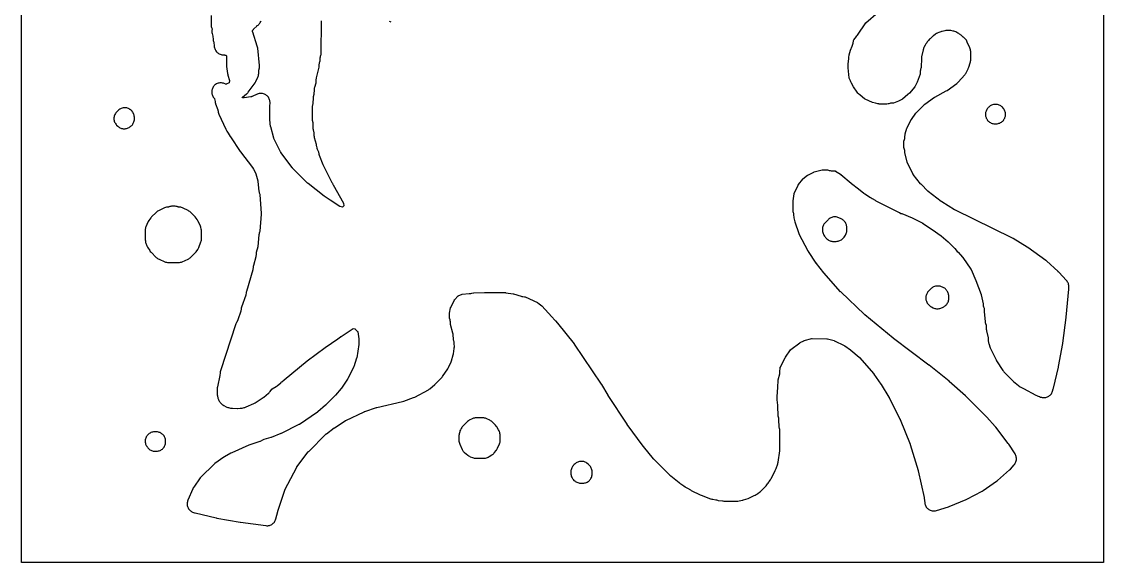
# Model space of a CAD drawing. Header units: millimetres. Extents: x 0 to 300, y 0 to 300.
# Drawn here: x 0 to 300, y 0 to 150 of the extents above; entities that cross this region are included whole.
import ezdxf

# ---------------------------------------------------------------- set-up
doc = ezdxf.new("R2010")
doc.units = ezdxf.units.MM
doc.layers.add('CUT', color=7, linetype='CONTINUOUS')

msp = doc.modelspace()

# ---------------------------------------------------------------- linework, layer by layer
at = {"layer": 'CUT'}
for points in [[(0.0029, 0.0029), (0, 0.0614), (0, 299.9386), (0.0029, 299.9971), (0.0614, 300), (299.8976, 300), (299.9561, 299.9971), (299.9589, 299.9386), (299.9589, 0.0614), (299.9561, 0.0029), (299.8976, 0), (0.0614, 0)], [(25.6009, 122.8404), (25.6401, 122.5973), (25.703, 122.3592), (25.789, 122.1285), (25.8973, 121.9073), (26.0268, 121.6979), (26.1763, 121.5023), (26.3443, 121.3223), (26.6719, 121.0043), (26.6749, 121.0016), (26.6807, 120.996), (26.8606, 120.8373), (27.0549, 120.6965), (27.2618, 120.5751), (27.4794, 120.474), (27.7057, 120.3943), (27.9386, 120.3366), (28.1759, 120.3015), (28.4155, 120.2893), (28.4489, 120.2892), (28.6741, 120.2987), (28.8976, 120.3285), (29.1174, 120.3783), (29.3319, 120.4477), (29.5393, 120.5361), (29.8028, 120.6628), (30.0085, 120.7738), (30.2029, 120.9036), (30.3844, 121.051), (30.5513, 121.2146), (30.7022, 121.3932), (30.8358, 121.5851), (30.9509, 121.7886), (31.0544, 121.9935), (31.1576, 122.2265), (31.2365, 122.4688), (31.2903, 122.7179), (31.3185, 122.9711), (31.3208, 123.226), (31.2971, 123.4797), (31.2477, 123.7297), (31.2455, 123.7385), (31.2388, 123.7725), (31.1688, 124.0566), (31.1027, 124.2796), (31.0161, 124.4955), (31.0034, 124.5202), (30.9996, 124.5295), (30.9647, 124.5955), (30.9098, 124.7024), (30.9009, 124.7165), (30.8877, 124.7414), (30.7987, 124.8767), (30.7848, 124.8985), (30.7783, 124.9078), (30.756, 124.9417), (30.6909, 125.031), (30.6208, 125.1169), (30.5414, 125.2172), (30.527, 125.2317), (30.517, 125.244), (30.4427, 125.317), (30.3467, 125.4139), (30.3307, 125.4269), (30.3208, 125.4366), (30.2446, 125.4965), (30.1315, 125.5879), (30.0445, 125.6506), (29.8318, 125.7881), (29.6063, 125.9034), (29.3702, 125.9952), (29.1261, 126.0627), (28.8764, 126.1051), (28.6237, 126.1221), (28.3706, 126.1134), (28.1196, 126.0792), (27.8734, 126.0197), (27.6345, 125.9356), (27.4053, 125.8278), (27.1882, 125.6973), (26.9854, 125.5455), (26.799, 125.374), (26.3018, 124.8677), (26.1382, 124.6837), (25.9934, 124.4845), (25.8689, 124.2721), (25.766, 124.0484), (25.6855, 123.8157), (25.6283, 123.5762), (25.595, 123.3322), (25.5858, 123.0862)], [(271.4728, 121.9812), (271.684, 122.1101), (271.8814, 122.2592), (272.0631, 122.4271), (272.2274, 122.6122), (272.3725, 122.8125), (272.4971, 123.0263), (272.6, 123.2513), (272.6423, 123.3574), (272.6443, 123.3623), (272.7206, 123.5833), (272.776, 123.8106), (272.8099, 124.042), (272.822, 124.2755), (272.8122, 124.5092), (272.7807, 124.7409), (272.7276, 124.9686), (272.6535, 125.1904), (272.559, 125.4044), (272.4749, 125.5728), (272.3394, 125.8108), (272.1787, 126.0325), (271.9948, 126.2353), (271.9889, 126.241), (271.8988, 126.33), (271.717, 126.4928), (271.5202, 126.6371), (271.3103, 126.7616), (271.0893, 126.865), (270.8592, 126.9463), (270.6223, 127.0048), (270.3808, 127.0399), (270.137, 127.0513), (269.9446, 127.051), (269.6962, 127.0381), (269.4503, 127.0006), (269.2094, 126.9389), (268.9758, 126.8535), (268.7518, 126.7453), (268.5397, 126.6155), (268.3415, 126.4651), (268.1593, 126.2959), (268.055, 126.1889), (267.8859, 125.9966), (267.7374, 125.788), (267.6109, 125.5653), (267.5367, 125.4175), (267.5366, 125.4172), (267.5361, 125.4161), (267.4407, 125.2015), (267.3659, 124.9789), (267.3124, 124.7503), (267.2805, 124.5177), (267.2706, 124.2831), (267.2827, 124.0486), (267.3168, 123.8163), (267.3725, 123.5882), (267.4494, 123.3663), (267.4971, 123.247), (267.6008, 123.0211), (267.7264, 122.8066), (267.8727, 122.6056), (268.0382, 122.4201), (268.2213, 122.252), (268.4203, 122.103), (268.633, 121.9744), (268.8574, 121.8676), (269.0914, 121.7835), (269.3325, 121.7232), (269.5785, 121.6871), (269.8268, 121.6756), (269.8276, 121.6756), (269.8278, 121.6756), (270.2862, 121.6771), (270.5333, 121.6902), (270.7779, 121.7276), (271.0175, 121.7891), (271.2499, 121.8739)], [(34.4649, 88.55), (34.737, 87.8451), (34.8315, 87.6307), (34.9456, 87.4262), (35.5186, 86.5039), (35.6862, 86.2661), (35.8804, 86.0494), (37.3365, 84.603), (37.5074, 84.4482), (37.6918, 84.3099), (37.8881, 84.1891), (38.0947, 84.0869), (39.6699, 83.3965), (39.9125, 83.3048), (40.1632, 83.2388), (40.4194, 83.1991), (40.6784, 83.1862), (43.5227, 83.1917), (43.784, 83.2059), (44.0425, 83.2474), (44.2951, 83.3156), (44.5393, 83.4099), (46.144, 84.1283), (46.3418, 84.2276), (46.53, 84.3439), (46.7072, 84.4765), (46.872, 84.6242), (48.1135, 85.8404), (48.2538, 85.9896), (48.3814, 86.1497), (48.8352, 86.7698), (48.9631, 86.9626), (49.0725, 87.1663), (49.1627, 87.3793), (49.7306, 88.915), (49.7985, 89.1274), (49.8473, 89.345), (49.8764, 89.5661), (49.8858, 89.7889), (49.8802, 91.8233), (49.862, 92.1176), (49.8093, 92.4078), (49.6726, 92.9693), (49.5899, 93.2409), (49.4769, 93.5014), (48.8574, 94.7332), (48.7576, 94.9128), (48.6433, 95.0837), (48.1024, 95.8248), (47.9683, 95.9929), (47.8202, 96.1488), (46.7863, 97.1479), (46.5981, 97.3123), (46.3945, 97.4572), (46.1774, 97.581), (44.7996, 98.2778), (44.5768, 98.3771), (44.3454, 98.4543), (44.1076, 98.5085), (43.8656, 98.5393), (43.4141, 98.5745), (43.3972, 98.5762), (43.3611, 98.5823), (43.2551, 98.621), (43.2549, 98.6206), (43.116, 98.6739), (42.8673, 98.7408), (42.6131, 98.7818), (42.3561, 98.7964), (41.817, 98.7993), (41.5735, 98.7887), (41.3322, 98.7545), (41.0955, 98.6969), (40.8654, 98.6166), (40.8039, 98.5917), (40.7845, 98.5845), (40.7416, 98.5724), (40.6976, 98.5651), (40.6769, 98.5634), (40.4004, 98.5487), (40.1407, 98.5212), (39.8852, 98.4668), (39.6368, 98.386), (39.3982, 98.2797), (37.9131, 97.5229), (37.692, 97.3957), (37.4851, 97.2466), (37.2944, 97.0772), (36.0485, 95.8508), (35.9082, 95.7009), (35.7807, 95.5399), (35.2756, 94.8458), (35.1185, 94.601), (34.9908, 94.3396), (34.4781, 93.1139), (34.3932, 92.8783), (34.3322, 92.6354), (34.2959, 92.3877), (34.2845, 92.1375), (34.2971, 89.4386), (34.3085, 89.2117), (34.3405, 88.9867), (34.3927, 88.7655)], [(222.5931, 90.5226), (222.7835, 90.2691), (222.927, 90.095), (223.0856, 89.9346), (223.2581, 89.7891), (223.5608, 89.5561), (223.7548, 89.421), (223.9606, 89.3048), (224.1765, 89.2086), (224.4005, 89.1332), (224.6307, 89.0792), (224.8649, 89.0473), (225.1011, 89.0376), (225.1014, 89.0376), (225.8909, 89.0426), (226.1447, 89.0571), (226.3956, 89.0973), (226.6411, 89.1628), (226.8788, 89.2529), (227.106, 89.3666), (227.3206, 89.5028), (227.5202, 89.66), (227.7166, 89.8317), (227.9083, 90.0183), (228.0791, 90.2242), (228.3033, 90.5264), (228.4482, 90.7447), (228.5695, 90.977), (228.6658, 91.2208), (228.7361, 91.4732), (228.7795, 91.7317), (228.7957, 91.9933), (228.804, 92.8889), (228.7948, 93.1272), (228.7629, 93.3636), (228.7087, 93.5959), (228.6326, 93.8219), (228.5352, 94.0397), (228.4176, 94.2472), (228.2807, 94.4425), (228.1259, 94.6239), (227.9544, 94.7898), (227.768, 94.9385), (227.5885, 95.0681), (227.4098, 95.1859), (227.2217, 95.288), (226.5761, 95.6032), (226.3457, 95.7018), (226.1065, 95.7768), (225.8611, 95.8274), (225.6118, 95.8533), (225.3612, 95.854), (225.1118, 95.8297), (224.8661, 95.7805), (224.6265, 95.7069), (224.3955, 95.6098), (224.1754, 95.49), (224.105, 95.4469), (223.9313, 95.3306), (223.768, 95.2001), (223.6161, 95.0564), (222.7898, 94.2064), (222.7847, 94.2012), (222.6224, 94.017), (222.479, 93.8177), (222.3558, 93.6053), (222.254, 93.3819), (222.1746, 93.1496), (222.1184, 92.9106), (222.0859, 92.6672), (222.0775, 92.4218), (222.0836, 92.0052), (222.1009, 91.7461), (222.145, 91.4903), (222.2153, 91.2404), (222.3112, 90.9991), (222.3216, 90.9793), (222.3269, 90.9663), (222.4258, 90.7801), (222.4316, 90.7691), (222.4321, 90.7684), (222.4485, 90.7375)], [(252.2945, 70.8667), (252.7496, 70.6308), (252.9698, 70.5298), (253.1988, 70.4506), (253.4343, 70.394), (253.6743, 70.3604), (253.9163, 70.3503), (254.1582, 70.3636), (254.3977, 70.4002), (254.6325, 70.4599), (254.8605, 70.542), (255.4969, 70.8067), (255.7142, 70.9097), (255.9207, 71.0331), (256.1143, 71.1757), (256.2934, 71.3363), (256.3372, 71.3795), (256.5053, 71.563), (256.6543, 71.7622), (256.7828, 71.9753), (256.8895, 72.2001), (256.9733, 72.4344), (257.0334, 72.6759), (257.0692, 72.9222), (257.0804, 73.1707), (257.0772, 73.8096), (257.0656, 74.0375), (257.0333, 74.2634), (256.9806, 74.4854), (256.9078, 74.7017), (256.8156, 74.9104), (256.7056, 75.1315), (256.5915, 75.3362), (256.4587, 75.5294), (256.3084, 75.7093), (256.1419, 75.8743), (255.9607, 76.023), (255.7664, 76.154), (255.5606, 76.2663), (255.3245, 76.3812), (255.1159, 76.4711), (254.9001, 76.5418), (254.6787, 76.5926), (254.4536, 76.623), (254.2267, 76.6329), (253.8704, 76.6323), (253.8678, 76.6323), (253.62, 76.6196), (253.3747, 76.5823), (253.1343, 76.521), (252.9012, 76.436), (252.6776, 76.3285), (252.4658, 76.1992), (252.2678, 76.0496), (252.0857, 75.8812), (251.5231, 75.3065), (251.3629, 75.1262), (251.2208, 74.9313), (251.212, 74.9163), (251.1997, 74.8993), (251.0776, 74.6902), (250.9762, 74.4703), (250.8969, 74.2735), (250.8967, 74.2731), (250.8182, 74.0481), (250.7615, 73.8166), (250.7271, 73.5808), (250.7152, 73.3428), (250.7261, 73.1048), (250.7596, 72.8689), (250.8155, 72.6372), (250.8931, 72.4119), (250.9918, 72.195), (251.0121, 72.1556), (251.1391, 71.9366), (251.2876, 71.7315), (251.4561, 71.5425), (251.4568, 71.5418), (251.457, 71.5416), (251.4582, 71.5404), (251.6658, 71.3301), (251.8588, 71.1539), (252.0691, 70.9989)], [(122.6611, 30.6025), (122.8286, 30.4493), (122.8302, 30.448), (123.7007, 29.7218), (123.9187, 29.5592), (124.1531, 29.4213), (124.4011, 29.3096), (125.0534, 29.0575), (125.2738, 28.9839), (125.5001, 28.9311), (125.7303, 28.8995), (125.9625, 28.8895), (128.136, 28.8964), (128.3961, 28.9109), (128.6534, 28.9523), (128.9049, 29.0202), (129.1414, 29.0976), (129.4107, 29.2032), (129.666, 29.3393), (130.4159, 29.7965), (130.5995, 29.9199), (130.7715, 30.0591), (130.9305, 30.2129), (131.0753, 30.3802), (131.6549, 31.1131), (131.7847, 31.2932), (131.8981, 31.484), (131.994, 31.6841), (132.5037, 32.8804), (132.5906, 33.1166), (132.6533, 33.3604), (132.6911, 33.6092), (132.7037, 33.8606), (132.7035, 35.2079), (132.6894, 35.4727), (132.6474, 35.7346), (132.5778, 35.9905), (132.502, 36.2201), (132.3942, 36.4925), (132.2552, 36.7503), (131.7417, 37.5823), (131.5731, 37.8226), (131.3775, 38.0415), (130.4637, 38.9505), (130.2613, 39.1311), (130.0406, 39.2887), (129.8041, 39.4214), (129.0197, 39.8073), (128.8094, 39.899), (128.5916, 39.9711), (128.368, 40.0229), (128.1407, 40.0539), (127.9114, 40.064), (126.0237, 40.0604), (125.7921, 40.0492), (125.5625, 40.0166), (125.3369, 39.9629), (125.1172, 39.8885), (124.9055, 39.794), (124.1258, 39.402), (123.8925, 39.2685), (123.6748, 39.1107), (123.4754, 38.9305), (122.3533, 37.8012), (122.1816, 37.6096), (122.0305, 37.4014), (121.9016, 37.1788), (121.6712, 36.7289), (121.5544, 36.4641), (121.469, 36.1876), (121.3276, 35.6142), (121.326, 35.6075), (121.3233, 35.5928), (121.2863, 35.4101), (121.2796, 35.3536), (121.2711, 35.307), (121.2681, 35.2552), (121.262, 35.2032), (121.2579, 35.081), (121.2533, 35.002), (121.2566, 33.8732), (121.2709, 33.6131), (121.3122, 33.3559), (121.38, 33.1044), (121.384, 33.0939), (121.3901, 33.0717), (121.4834, 32.8311), (122.1488, 31.3465), (122.2509, 31.1438), (122.3711, 30.9512), (122.5082, 30.7702)], [(34.8377, 35.2283), (34.6908, 35.0187), (34.5662, 34.7952), (34.513, 34.6871), (34.4182, 34.4689), (34.3445, 34.2427), (34.2927, 34.0105), (34.2632, 33.7744), (34.2563, 33.5366), (34.272, 33.2993), (34.3102, 33.0645), (34.3706, 32.8343), (34.4525, 32.611), (34.5553, 32.3965), (34.6781, 32.1927), (34.6785, 32.192), (34.7208, 32.1289), (34.86, 31.9405), (35.0162, 31.7661), (35.1933, 31.586), (35.3795, 31.4149), (35.5821, 31.2635), (35.7989, 31.1333), (36.0277, 31.0257), (36.2662, 30.9417), (36.512, 30.8823), (36.7625, 30.8481), (37.0153, 30.8393), (37.4488, 30.8461), (37.6925, 30.8619), (37.9335, 30.9014), (38.1695, 30.9642), (38.3983, 31.0497), (38.6176, 31.1572), (38.8253, 31.2855), (39.0196, 31.4335), (39.1985, 31.5997), (39.3603, 31.7826), (39.5035, 31.9804), (39.6267, 32.1913), (39.7288, 32.4131), (39.8087, 32.6439), (39.8658, 32.8813), (39.8994, 33.1232), (39.9092, 33.3672), (39.9063, 33.7045), (39.8925, 33.9461), (39.8555, 34.1852), (39.7955, 34.4196), (39.7131, 34.6471), (39.6091, 34.8656), (39.4845, 35.0729), (39.3404, 35.2673), (39.1782, 35.4469), (38.9994, 35.6099), (38.8057, 35.7548), (38.5989, 35.8804), (38.3809, 35.9854), (38.1538, 36.0688), (37.9197, 36.1299), (37.6808, 36.168), (37.4393, 36.1829), (36.8426, 36.1908), (36.842, 36.1908), (36.5863, 36.181), (36.3329, 36.1452), (36.0845, 36.0837), (35.8437, 35.9971), (35.613, 35.8863), (35.3949, 35.7525), (35.1915, 35.5971), (35.0051, 35.4218)], [(152.7601, 23.2317), (152.8178, 23.1504), (152.9818, 22.9433), (153.1667, 22.7547), (153.3705, 22.5867), (153.5151, 22.4798), (153.734, 22.335), (153.9668, 22.214), (154.2111, 22.1181), (154.4641, 22.0484), (154.723, 22.0055), (154.9849, 21.99), (154.9856, 21.99), (155.6597, 21.9855), (155.9058, 21.996), (156.1497, 22.0307), (156.389, 22.0892), (156.6213, 22.171), (156.8445, 22.2752), (157.0564, 22.4009), (157.2548, 22.5469), (157.4379, 22.7116), (157.6039, 22.8936), (157.7512, 23.091), (157.8784, 23.302), (157.9842, 23.5244), (158.0675, 23.7562), (158.1277, 23.9951), (158.1641, 24.2387), (158.1763, 24.4848), (158.1764, 25.1539), (158.1634, 25.41), (158.1241, 25.6634), (158.0591, 25.9114), (157.9691, 26.1515), (157.8549, 26.3811), (157.7178, 26.5978), (157.6515, 26.6916), (157.4869, 26.9), (157.3011, 27.0897), (157.0963, 27.2587), (156.7197, 27.5371), (156.5199, 27.6705), (156.3082, 27.7841), (156.0865, 27.8768), (155.857, 27.9478), (155.6218, 27.9965), (155.3829, 28.0224), (155.1427, 28.0252), (154.9033, 28.0049), (154.6669, 27.9618), (154.4358, 27.8961), (154.2121, 27.8086), (153.9978, 27.7001), (153.7949, 27.5714), (153.4691, 27.3422), (153.2599, 27.1777), (153.0695, 26.9919), (152.8998, 26.787), (152.795, 26.6457), (152.7903, 26.6394), (152.6464, 26.4226), (152.5258, 26.192), (152.4297, 25.9502), (152.3594, 25.6997), (152.3155, 25.4432), (152.2984, 25.1836), (152.2923, 24.7288), (152.3022, 24.4702), (152.3388, 24.214), (152.4017, 23.963), (152.4141, 23.929), (152.4142, 23.9284), (152.417, 23.9211), (152.4902, 23.7199), (152.4977, 23.7044), (152.5051, 23.6846), (152.6208, 23.4515)]]:
    msp.add_lwpolyline(points, close=True, dxfattribs=at)
for points in [[(52.5365, 151.6545), (52.5489, 149.1053), (52.5615, 148.8659), (52.597, 148.6289), (52.6551, 148.3963), (52.6555, 148.395), (52.6555, 148.3949), (52.7875, 147.9568), (52.7923, 147.9393), (52.7999, 147.901), (52.7961, 147.8622), (52.7879, 147.8143), (52.7891, 147.8141), (52.7621, 147.634), (52.7489, 147.4096), (52.7558, 147.185), (52.7829, 146.9618), (52.83, 146.742), (53.0419, 145.9321), (53.0465, 145.9125), (53.0593, 145.8266), (53.0607, 145.8065), (53.0861, 145.2011), (53.1063, 144.9715), (53.1477, 144.7447), (53.2097, 144.5227), (53.2919, 144.3073), (53.3131, 144.2588), (53.3196, 144.2428), (53.3313, 144.2073), (53.3362, 144.1708), (53.3373, 144.1534), (53.3687, 143.4063), (53.3877, 143.186), (53.4261, 142.9682), (53.4836, 142.7547), (53.555, 142.5297), (53.6424, 142.2956), (53.7527, 142.0714), (53.8849, 141.8594), (54.0375, 141.6615), (54.2092, 141.48), (54.3981, 141.3164), (54.6024, 141.1726), (54.82, 141.0498), (55.0488, 140.9494), (55.2865, 140.8723), (55.5307, 140.8193), (55.7789, 140.791), (56.0288, 140.7876), (56.0655, 140.7889), (56.1748, 140.7824), (56.2828, 140.7653), (56.3888, 140.7379), (56.4916, 140.7004), (56.5903, 140.6532), (56.684, 140.5966), (56.7719, 140.5314), (56.8264, 140.482), (56.8404, 140.4666), (56.8429, 140.4057), (56.8423, 140.3341), (56.8419, 140.3284), (56.8203, 137.863), (56.8424, 137.509), (56.8424, 137.5089), (57.1009, 135.5807), (57.1384, 135.3697), (57.1939, 135.1627), (57.6677, 133.6564), (57.6731, 133.6377), (57.6813, 133.5985), (57.6777, 133.5586), (57.6745, 133.5394), (57.5876, 133.0842), (57.5834, 133.0648), (57.5718, 133.026), (57.5376, 133.0043), (57.5201, 132.9949), (56.7613, 132.6143), (56.7444, 132.6063), (56.7087, 132.5924), (56.6721, 132.6038), (56.6547, 132.6107), (56.1764, 132.8117), (56.1685, 132.8151), (55.9359, 132.8995), (55.6961, 132.9606), (55.4514, 132.9977), (55.2043, 133.0104), (54.9571, 132.9986), (54.7124, 132.9624), (54.4723, 132.9022), (54.2394, 132.8186), (54.016, 132.7124), (53.8041, 132.5846), (53.6059, 132.4364), (53.4233, 132.2694), (53.2581, 132.0852), (53.1119, 131.8855), (52.9862, 131.6724), (52.8821, 131.4479), (52.8008, 131.2142), (52.743, 130.9736), (52.7092, 130.7284), (52.6999, 130.4811), (52.715, 130.2342), (52.7545, 129.9899), (52.8179, 129.7507), (52.9047, 129.519), (53.014, 129.2969), (53.1446, 129.0868), (53.2954, 128.8906), (53.4649, 128.7103), (53.4872, 128.6888), (53.4994, 128.628), (53.6216, 127.8067), (53.6721, 127.5561), (53.748, 127.3119), (53.7765, 127.2344), (53.7956, 127.1735), (54.4075, 125.518), (54.4092, 125.5131), (54.4226, 125.4657), (54.4273, 125.4407), (54.4303, 125.418), (54.4581, 125.1558), (54.4587, 125.1501), (54.5031, 124.8768), (54.5774, 124.61), (54.6809, 124.3531), (56.6584, 120.1317), (56.7581, 119.9409), (56.8458, 119.7892), (56.9137, 119.6458), (57.0779, 119.3523), (57.2611, 119.0708), (57.7954, 118.1469), (57.8814, 118.0086), (60.56, 114.0028), (60.6689, 113.8523), (60.6772, 113.8418), (60.6779, 113.8408), (64.0154, 109.569), (64.0449, 109.5239), (64.0544, 109.5072), (64.2827, 109.0769), (64.909, 107.8403), (64.9167, 107.824), (64.9451, 107.7515), (64.9505, 107.7342), (65.5026, 105.7917), (65.5039, 105.7865), (65.5199, 105.7058), (65.5224, 105.6873), (65.811, 102.9835), (65.8459, 102.7562), (65.9016, 102.5331), (65.9775, 102.316), (66.0498, 102.1361), (66.0568, 102.1172), (66.0686, 102.0756), (66.0758, 102.0329), (66.0776, 102.0128), (66.3977, 96.7407), (66.3999, 96.665), (66.3972, 96.5894), (66.0858, 91.9115), (66.0841, 91.8931), (66.0776, 91.8538), (66.0672, 91.8153), (66.0611, 91.7978), (65.9696, 91.5566), (65.8991, 91.3416), (65.8483, 91.121), (65.8177, 90.8968), (65.5231, 87.6529), (65.5225, 87.6476), (65.5086, 87.5671), (65.5043, 87.5491), (65.0787, 85.9485), (65.0269, 85.7058), (64.9994, 85.4592), (64.962, 84.85), (64.9602, 84.8293), (64.9449, 84.7412), (64.9397, 84.7211), (64.2623, 82.3815), (64.2007, 82.1149), (64.1686, 81.8432), (64.1313, 81.2516), (64.1293, 81.2301), (64.113, 81.1387), (64.1074, 81.118), (62.321, 75.1725), (62.2627, 74.9377), (62.2274, 74.6984), (62.188, 74.2986), (62.185, 74.2761), (62.1638, 74.1806), (62.1569, 74.159), (60.9618, 70.7784), (60.8822, 70.5045), (60.8343, 70.2232), (60.7882, 69.8114), (60.7855, 69.7917), (60.7671, 69.7082), (60.7613, 69.6892), (59.9639, 67.3009), (59.9622, 67.2962), (59.9326, 67.2258), (59.925, 67.2102), (59.5807, 66.5499), (59.493, 66.3632), (59.4209, 66.1699), (55.1521, 53.092), (55.095, 52.8884), (55.0554, 52.6806), (55.0334, 52.4702), (54.9997, 51.9235), (54.9993, 51.9183), (54.9881, 51.8393), (54.9845, 51.8216), (54.2698, 48.7269), (54.2215, 48.4443), (54.2057, 48.1581), (54.2092, 46.7671), (54.2263, 46.4819), (54.2757, 46.2005), (54.4256, 45.5641), (54.4871, 45.3471), (54.568, 45.1365), (54.6675, 44.934), (54.7849, 44.7414), (54.9191, 44.5601), (55.0692, 44.3916), (55.4483, 44.0028), (55.6276, 43.8361), (55.8222, 43.6878), (56.0304, 43.5593), (56.7194, 43.1791), (56.9229, 43.0786), (57.1345, 42.997), (57.3527, 42.9349), (57.9368, 42.7969), (58.2041, 42.749), (58.475, 42.7303), (59.8176, 42.7108), (59.9218, 42.7114), (60.6321, 42.7307), (60.8925, 42.7514), (61.1494, 42.7992), (61.7062, 42.9332), (61.7067, 42.9333), (61.8048, 42.9563), (61.8211, 42.9609), (61.8492, 42.9677), (62.0679, 43.031), (62.2799, 43.1139), (64.343, 44.0312), (64.5362, 44.1273), (64.7204, 44.2397), (66.9622, 45.7442), (67.1289, 45.8663), (68.4445, 46.9166), (68.6021, 47.0536), (68.7477, 47.2032), (68.8803, 47.3644), (69.394, 48.0452), (69.4046, 48.0586), (69.4293, 48.0858), (69.4581, 48.1078), (69.4725, 48.1173), (70.5764, 48.811), (70.837, 48.9992), (71.8667, 49.8486), (72.0131, 49.9542), (72.1813, 50.0868), (72.7774, 50.5999), (79.1587, 55.8639), (84.1256, 59.6401), (87.6437, 62.0241), (88.4402, 62.5638), (88.5578, 62.6435), (88.6086, 62.6779), (91.8871, 64.8325), (91.8928, 64.8319), (92.4192, 64.7667), (92.4372, 64.764), (92.4753, 64.7555), (92.5048, 64.73), (92.5177, 64.7171), (93.1438, 64.0586), (93.1564, 64.0446), (93.1811, 64.0128), (93.1912, 63.9738), (93.1946, 63.9553), (93.4951, 62.0166), (93.5049, 61.9345), (93.5091, 61.8519), (93.5286, 60.546), (93.5285, 60.5293), (93.5232, 60.4574), (93.5208, 60.4408), (92.9203, 56.7776), (92.9194, 56.7726), (92.901, 56.6971), (92.8958, 56.6802), (92.0871, 54.269), (92.0575, 54.1901), (92.0224, 54.1136), (90.4195, 50.9187), (90.383, 50.8513), (90.3422, 50.7865), (88.7027, 48.3569), (88.6647, 48.3038), (88.6238, 48.2529), (87.0682, 46.418), (87.0378, 46.3835), (87.0061, 46.3502), (84.3537, 43.6711), (84.3208, 43.6391), (84.2867, 43.6084), (82.1741, 41.7799), (82.1185, 41.7347), (82.0603, 41.6929), (77.0053, 38.2851), (76.9403, 38.2443), (76.8728, 38.2077), (71.9981, 35.7665), (71.9531, 35.7451), (71.9072, 35.7257), (69.1853, 34.6363), (69.1347, 34.6174), (69.0834, 34.6008), (67.2066, 34.0404), (66.9821, 33.9616), (66.7661, 33.8617), (66.1362, 33.5333), (66.1209, 33.5258), (66.0527, 33.4977), (66.0364, 33.4923), (63.2423, 32.631), (62.9638, 32.5266), (58.2419, 30.429), (58.0157, 30.3145), (56.2618, 29.3114), (56.0542, 29.1787), (53.6048, 27.4372), (53.4462, 27.3146), (53.298, 27.1797), (49.8285, 23.7581), (49.6813, 23.5998), (49.5483, 23.4293), (47.7251, 20.8718), (47.581, 20.6449), (47.4622, 20.4037), (46.1025, 17.2248), (46.0172, 16.9946), (45.9548, 16.7572), (45.9161, 16.5148), (45.9013, 16.2698), (45.9105, 16.0245), (45.9438, 15.7813), (46.0008, 15.5425), (46.081, 15.3105), (46.1835, 15.0875), (46.3074, 14.8755), (46.4514, 14.6768), (46.6143, 14.4931), (46.7944, 14.3263), (46.99, 14.178), (47.1992, 14.0495), (47.4199, 13.9422), (47.6502, 13.8571), (47.9696, 13.7565), (48.1403, 13.7093), (53.9754, 12.3168), (54.1166, 12.2874), (60.5925, 11.1318), (60.7071, 11.1141), (67.7483, 10.1923), (67.9901, 10.1725), (68.2326, 10.1762), (68.4737, 10.2034), (68.711, 10.2539), (68.9423, 10.3272), (69.1654, 10.4225), (69.3782, 10.5389), (69.5787, 10.6755), (69.765, 10.8309), (69.9354, 11.0035), (70.0883, 11.1919), (70.2221, 11.3942), (70.3358, 11.6086), (70.4281, 11.8329), (70.4983, 12.0651), (71.0003, 14.0745), (71.0124, 14.1191), (71.0262, 14.1633), (72.9714, 19.9856), (72.9731, 19.9904), (73.0028, 20.0611), (73.0105, 20.0768), (76.3016, 26.3744), (76.304, 26.3788), (76.3446, 26.4439), (76.3547, 26.4582), (79.4927, 30.6664), (79.5472, 30.7342), (79.6065, 30.7978), (84.3815, 35.5594), (84.439, 35.613), (84.4998, 35.6628), (86.6512, 37.3051), (86.6916, 37.3347), (86.7333, 37.3625), (89.7467, 39.2857), (89.8113, 39.3241), (89.8782, 39.3584), (95.0159, 41.7887), (95.0814, 41.8173), (95.1485, 41.8419), (98.3984, 42.9257), (98.4501, 42.9416), (98.5025, 42.9552), (105.6574, 44.6385), (105.9382, 44.7222), (108.7029, 45.7261), (109.0299, 45.8721), (112.7899, 47.8857), (112.9961, 48.0092), (113.1894, 48.152), (114.6023, 49.3039), (114.8075, 49.4911), (116.4523, 51.1685), (116.6036, 51.3375), (116.739, 51.5196), (118.1761, 53.6474), (118.2994, 53.85), (118.4029, 54.0634), (119.0717, 55.6267), (119.1778, 55.9261), (119.6576, 57.6131), (119.7196, 57.8898), (119.957, 59.3279), (119.9827, 59.5397), (119.9903, 59.7528), (119.9834, 60.7235), (119.9716, 60.9493), (119.9394, 61.1732), (119.8871, 61.3932), (119.7596, 61.8391), (119.754, 61.8611), (119.7386, 61.9581), (119.7371, 61.9808), (119.7, 63.0004), (119.6707, 63.3016), (119.6052, 63.597), (118.933, 65.9471), (118.9275, 65.9687), (118.9122, 66.064), (118.9106, 66.0863), (118.8855, 66.7056), (118.8575, 66.9904), (118.7972, 67.2701), (118.7053, 67.5411), (118.6548, 67.6661), (118.6486, 67.6824), (118.6379, 67.7183), (118.634, 67.7551), (118.6333, 67.7727), (118.6168, 69.0237), (118.6171, 69.0442), (118.6256, 69.1326), (118.6293, 69.1528), (118.9357, 70.6221), (118.9369, 70.6273), (118.9513, 70.6763), (118.9611, 70.7009), (118.9712, 70.7224), (120.0236, 72.829), (120.0325, 72.8458), (120.0544, 72.8804), (120.0797, 72.9126), (120.0926, 72.9266), (120.9729, 73.8391), (120.9881, 73.854), (121.0233, 73.8831), (121.0616, 73.908), (121.0803, 73.918), (122.1273, 74.4411), (124.1393, 74.5606), (124.346, 74.5833), (124.533, 74.5999), (124.8224, 74.6607), (125.3233, 74.7973), (125.3285, 74.7986), (125.3784, 74.8079), (125.4045, 74.8104), (125.4281, 74.8112), (128.3145, 74.8406), (128.3224, 74.8406), (134.1388, 74.8193), (134.2172, 74.8164), (134.2953, 74.8084), (136.3197, 74.5324), (136.3363, 74.5298), (136.4068, 74.5137), (136.4229, 74.5089), (138.5085, 73.8326), (138.735, 73.7707), (138.9663, 73.7304), (139.473, 73.6663), (139.492, 73.6635), (139.5322, 73.6541), (139.5713, 73.6407), (139.5889, 73.6331), (143.0136, 72.0527), (143.0295, 72.0448), (143.0959, 72.0062), (143.1106, 71.9962), (144.2485, 71.1815), (147.0496, 68.0697), (147.883, 67.1438), (147.9966, 67.0176), (148.6093, 66.3369), (153.1685, 60.6043), (153.1965, 60.5676), (153.2231, 60.5299), (160.7144, 49.4482), (160.7355, 49.4159), (160.7555, 49.3829), (162.5076, 46.39), (162.5749, 46.2815), (167.7748, 38.3573), (167.8443, 38.2568), (172.2236, 32.2455), (172.3342, 32.1046), (175.1545, 28.7646), (175.1569, 28.7619), (175.1596, 28.7588), (175.2993, 28.6066), (179.2641, 24.6301), (179.4494, 24.462), (179.4795, 24.4373), (179.4927, 24.4241), (179.7443, 24.2046), (180.0087, 24.0034), (182.3033, 22.1221), (182.5367, 21.9523), (183.6127, 21.2608), (183.966, 20.9919), (184.1289, 20.8779), (184.3004, 20.7771), (184.6875, 20.57), (185.4296, 20.093), (185.661, 19.9612), (188.1251, 18.7261), (188.3906, 18.6117), (188.4221, 18.6002), (191.0134, 17.6575), (191.0949, 17.6279), (191.3568, 17.5485), (191.6259, 17.4983), (192.4768, 17.3871), (192.685, 17.3079), (192.9223, 17.2435), (193.1649, 17.2027), (194.3352, 17.0647), (194.4691, 17.0303), (194.7134, 16.9927), (194.9603, 16.9795), (195.0607, 16.9791), (195.1429, 16.9694), (195.486, 16.9527), (196.5058, 16.9731), (198.1209, 16.9665), (198.3433, 16.9755), (198.564, 17.0043), (199.8126, 17.2238), (199.9947, 17.2628), (200.1405, 17.3057), (200.1797, 17.317), (201.5021, 17.7569), (201.8183, 17.8867), (201.853, 17.9038), (201.8741, 17.9127), (201.9909, 17.9718), (203.1661, 18.5511), (203.3662, 18.6683), (203.6563, 18.8153), (203.8893, 18.9495), (204.1066, 19.108), (204.5605, 19.4781), (204.8794, 19.6973), (205.0614, 19.8351), (205.2301, 19.9889), (205.4218, 20.1804), (205.476, 20.2246), (205.6581, 20.3885), (205.8233, 20.5696), (205.8796, 20.6377), (206.1644, 20.9222), (206.2985, 21.0672), (206.4207, 21.2223), (206.8396, 21.7993), (207.0162, 22.013), (207.1607, 22.2061), (207.2859, 22.4123), (207.29, 22.4198), (207.642, 22.9047), (207.7523, 23.0702), (207.8492, 23.2439), (208.8253, 25.1718), (208.9417, 25.4394), (208.966, 25.5055), (209.0508, 25.6615), (209.1482, 25.8616), (209.2275, 26.0697), (209.6554, 27.3636), (209.7114, 27.5593), (209.7513, 27.7589), (210.2529, 30.9363), (210.276, 31.1336), (210.2834, 31.3321), (210.2822, 31.8274), (210.2874, 31.9084), (210.2789, 33.1952), (210.271, 36.4522), (210.2601, 36.6792), (210.2287, 36.9042), (210.1769, 37.1255), (210.0514, 37.5702), (210.05, 37.5754), (210.0438, 37.607), (210.0085, 39.5108), (210.0071, 39.5305), (210.0071, 39.5357), (209.9915, 39.7776), (209.9526, 40.0168), (209.8907, 40.2511), (209.7812, 40.5968), (209.7761, 40.6144), (209.7695, 40.6453), (209.7267, 43.3043), (209.6972, 43.6495), (209.4763, 45.065), (209.4627, 45.416), (209.6037, 47.759), (209.6372, 47.8768), (209.687, 48.0853), (209.7187, 48.2973), (209.7321, 48.5112), (209.7721, 50.5195), (209.7729, 50.5379), (209.7777, 50.5786), (209.7837, 50.616), (209.7878, 50.6338), (210.2132, 52.2718), (210.2617, 52.5031), (210.2882, 52.738), (210.3735, 54.0509), (210.3752, 54.0695), (210.3818, 54.1092), (210.3962, 54.1469), (210.4042, 54.1638), (211.7323, 56.8101), (211.7346, 56.8144), (211.7732, 56.8789), (211.7828, 56.893), (213.2364, 58.9255), (213.2477, 58.9405), (213.2743, 58.9708), (213.3038, 58.9983), (213.3184, 59.01), (215.7974, 60.8974), (215.8119, 60.9079), (215.8773, 60.9485), (215.8931, 60.9569), (216.9045, 61.4593), (216.9216, 61.4673), (216.9975, 61.496), (217.0155, 61.5013), (219.105, 62.0597), (219.1212, 62.0636), (219.1569, 62.0698), (219.1932, 62.0728), (219.2094, 62.0731), (223.3153, 62.0463), (223.332, 62.0459), (223.368, 62.0424), (223.4038, 62.0357), (223.4195, 62.0316), (225.3055, 61.5011), (225.3225, 61.4959), (225.3941, 61.4683), (225.4102, 61.4607), (228.0882, 60.1235), (228.1576, 60.0859), (228.2243, 60.0438), (229.863, 58.9333), (229.9181, 58.8936), (229.9707, 58.851), (232.2092, 56.9292), (232.273, 56.8702), (232.3324, 56.8068), (236.2717, 52.2736), (236.3101, 52.2271), (236.3461, 52.1787), (238.2728, 49.4467), (238.2939, 49.4159), (238.3139, 49.3844), (240.4967, 45.8376), (240.5231, 45.7926), (240.5474, 45.7465), (243.5537, 39.7418), (243.5751, 39.6968), (243.5945, 39.6509), (246.3477, 32.7694), (246.3649, 32.7236), (246.3803, 32.677), (248.5958, 25.4733), (248.609, 25.4272), (248.6203, 25.3807), (250.2633, 17.9646), (250.2759, 17.8988), (250.2849, 17.8324), (250.4264, 16.4966), (250.4643, 16.2538), (250.5258, 16.0159), (250.6104, 15.7851), (250.7172, 15.5638), (250.8453, 15.3541), (250.9933, 15.1579), (251.1599, 14.9772), (251.3434, 14.8138), (251.542, 14.6691), (251.7539, 14.5447), (251.977, 14.4416), (252.2092, 14.361), (252.4481, 14.3035), (252.6915, 14.2698), (252.9371, 14.2601), (253.1824, 14.2746), (253.4251, 14.3131), (253.6628, 14.3753), (256.9804, 15.4192), (257.1799, 15.4914), (261.92, 17.4383), (262.1445, 17.5438), (266.373, 19.794), (266.6127, 19.9393), (270.3675, 22.5147), (270.6078, 22.702), (273.9652, 25.6651), (274.1863, 25.8864), (275.2333, 27.0741), (275.388, 27.2683), (275.5227, 27.4769), (275.636, 27.6978), (275.7269, 27.9289), (275.7944, 28.1678), (275.8379, 28.4123), (275.8569, 28.6599), (275.8513, 28.9081), (275.821, 29.1545), (275.7665, 29.3968), (275.6882, 29.6324), (275.5869, 29.8591), (275.4636, 30.0746), (273.7244, 32.7928), (273.6007, 32.9688), (270.0961, 37.5286), (269.9785, 37.6705), (267.6414, 40.287), (267.5446, 40.3895), (261.8384, 46.0954), (261.7233, 46.2035), (257.2462, 50.1478), (257.1569, 50.2229), (251.6186, 54.6607), (251.5652, 54.7023), (241.7488, 62.1407), (241.7355, 62.151), (241.7073, 62.1737), (233.8115, 68.6844), (233.7789, 68.7122), (233.7473, 68.7413), (227.1696, 75.0116), (227.1345, 75.0465), (227.1009, 75.0828), (222.479, 80.2858), (222.4549, 80.3138), (222.4317, 80.3425), (220.4158, 82.9166), (220.3891, 82.9521), (220.3637, 82.9886), (218.1842, 86.245), (218.1514, 86.2969), (218.1213, 86.3503), (215.6414, 91.0341), (215.6391, 91.0388), (215.6074, 91.1118), (215.6013, 91.1289), (214.5103, 94.4005), (214.4958, 94.4471), (214.4832, 94.4942), (214.2135, 95.5962), (214.2095, 95.6145), (214.1982, 95.6941), (214.197, 95.7128), (214.1714, 96.3237), (214.1512, 96.5528), (214.1101, 96.7791), (214.0483, 97.0006), (213.9664, 97.2155), (213.9594, 97.2317), (213.9523, 97.2491), (213.94, 97.2876), (213.9357, 97.3278), (213.935, 97.3466), (213.9123, 100.1714), (213.9123, 100.1766), (213.9179, 100.2561), (213.9203, 100.2741), (214.2259, 102.2021), (214.2269, 102.2075), (214.2393, 102.2579), (214.248, 102.2833), (214.2572, 102.3055), (215.3148, 104.68), (215.3247, 104.7004), (215.3751, 104.7845), (215.3885, 104.8029), (216.5841, 106.3403), (216.5875, 106.3445), (216.6224, 106.3824), (216.6421, 106.4003), (216.6608, 106.4153), (217.9492, 107.3947), (217.9634, 107.4049), (218.0272, 107.4447), (218.0426, 107.4529), (219.6691, 108.2684), (219.6879, 108.2772), (219.7717, 108.3082), (219.7916, 108.3138), (221.9932, 108.863), (222.0145, 108.8677), (222.1076, 108.8797), (222.1293, 108.8806), (223.3802, 108.8968), (223.3974, 108.8966), (223.4343, 108.8937), (223.4696, 108.8843), (223.486, 108.8786), (223.7315, 108.7882), (223.9699, 108.7136), (224.2147, 108.6632), (224.4632, 108.6374), (225.5771, 108.5781), (225.5956, 108.5767), (225.635, 108.5706), (225.6708, 108.5533), (225.6869, 108.5439), (227.0821, 107.6874), (227.1478, 107.644), (227.168, 107.6286), (227.1803, 107.6185), (230.0166, 105.1731), (230.1608, 105.0577), (232.0839, 103.6329), (233.5611, 102.4316), (233.7904, 102.2657), (234.8135, 101.6106), (235.2085, 101.318), (235.3727, 101.2062), (235.5452, 101.1077), (235.8285, 100.9607), (236.6427, 100.4394), (236.8711, 100.3096), (242.9711, 97.254), (243.3099, 97.0782), (243.4483, 97.015), (243.8351, 96.8212), (244.0293, 96.7341), (246.9258, 95.5798), (249.7061, 94.1876), (249.7635, 94.1569), (249.8192, 94.1231), (252.515, 92.3816), (254.9654, 90.5628), (256.9574, 88.9063), (258.1656, 87.6932), (258.7333, 87.0727), (259.4606, 86.2777), (259.7046, 86.011), (260.9368, 84.6641), (260.967, 84.627), (260.9851, 84.6035), (260.998, 84.5854), (263.1957, 81.3108), (263.225, 81.2641), (263.2516, 81.2171), (263.2592, 81.2015), (264.638, 78.217), (266.0291, 74.2812), (266.0462, 74.229), (266.0467, 74.2274), (266.0609, 74.1718), (266.625, 71.7152), (266.6408, 71.4651), (266.6731, 71.1925), (266.7351, 70.925), (266.826, 70.666), (266.8791, 70.538), (266.8852, 70.5221), (266.8916, 70.5015), (266.8926, 70.4935), (266.9036, 70.3559), (266.9344, 69.2631), (266.957, 68.9909), (267.0092, 68.7227), (267.043, 68.614), (267.1903, 66.7747), (267.2262, 66.5078), (267.2906, 66.2463), (267.3828, 65.9932), (267.4118, 65.9253), (267.4238, 65.8971), (267.4302, 65.8811), (267.4416, 65.8458), (267.4463, 65.8094), (267.4473, 65.792), (267.4878, 64.6723), (267.5076, 64.4363), (267.5496, 64.2032), (267.9935, 62.27), (267.9969, 62.2536), (268.0067, 62.1817), (268.0079, 62.1649), (268.0443, 61.3934), (268.0655, 61.1653), (268.1076, 60.9401), (268.1701, 60.7196), (268.5794, 59.4932), (268.7128, 59.1707), (270.2216, 56.1394), (270.3633, 55.8914), (272.0861, 53.2398), (272.2312, 53.039), (272.3956, 52.8535), (274.8544, 50.3406), (274.8556, 50.3394), (275.055, 50.1565), (276.415, 49.0386), (276.6119, 48.8924), (276.6198, 48.8876), (276.6521, 48.8637), (276.8667, 48.736), (277.837, 48.2225), (281.238, 46.4009), (281.5088, 46.276), (281.5323, 46.2668), (281.6278, 46.2163), (281.8843, 46.0985), (282.1526, 46.0105), (282.2661, 45.9802), (282.5542, 45.8676), (282.7825, 45.7909), (283.0172, 45.7365), (283.2559, 45.7049), (283.4966, 45.6964), (283.737, 45.7112), (283.9749, 45.749), (284.208, 45.8095), (284.4342, 45.8922), (284.6514, 45.9963), (284.8576, 46.1207), (285.0508, 46.2645), (285.2294, 46.4261), (285.3915, 46.6042), (285.5357, 46.7971), (285.6608, 47.003), (285.7654, 47.2199), (285.8487, 47.4459), (285.8637, 47.4936), (286.0613, 48.1218), (286.1084, 48.2921), (287.5055, 54.1491), (287.5348, 54.2901), (288.6832, 60.727), (288.7009, 60.8414), (289.6299, 67.934), (289.6402, 68.0251), (290.3643, 75.7436), (290.3699, 75.8148), (290.4018, 76.3042), (290.4024, 76.3136), (290.406, 76.5673), (290.3839, 76.82), (290.3363, 77.0692), (290.2636, 77.3123), (290.1668, 77.5468), (290.0466, 77.7702), (289.9044, 77.9803), (289.7417, 78.1749), (287.6002, 80.4867), (287.4464, 80.639), (287.4444, 80.6407), (284.1705, 83.6121), (283.962, 83.7819), (279.0548, 87.3552), (278.8753, 87.4744), (274.9241, 89.8601), (274.7308, 89.9655), (258.8077, 97.7577), (258.7555, 97.7849), (258.7047, 97.8146), (255.1243, 100.0287), (255.0714, 100.0634), (255.0203, 100.1009), (251.3984, 102.9124), (251.341, 102.96), (251.2867, 103.011), (249.3906, 104.9064), (249.3416, 104.9585), (249.2957, 105.0135), (247.256, 107.6124), (247.2447, 107.6275), (247.2013, 107.6959), (247.1925, 107.7125), (245.5855, 110.9094), (245.5761, 110.9296), (245.5433, 111.0202), (245.5376, 111.0418), (244.9218, 113.6947), (244.9112, 113.9564), (244.8856, 114.2258), (244.831, 114.4908), (244.6742, 115.087), (244.6643, 116.7806), (244.6711, 116.8159), (244.6754, 116.832), (244.8183, 117.3234), (244.8833, 117.6081), (244.9147, 117.8984), (244.9193, 117.99), (244.9193, 117.9904), (244.9564, 118.7429), (244.9576, 118.7598), (244.9627, 118.7961), (244.9711, 118.8319), (244.9759, 118.8476), (245.5067, 120.4493), (245.5366, 120.5298), (245.5722, 120.6079), (246.6362, 122.7332), (246.6775, 122.8088), (246.7242, 122.8811), (247.9472, 124.6359), (247.9573, 124.6497), (248.005, 124.7063), (248.0169, 124.7186), (250.3291, 127.006), (250.3329, 127.0096), (250.3929, 127.0604), (250.4072, 127.0711), (253.133, 129.0045), (253.1948, 129.0455), (253.259, 129.0826), (256.385, 130.7599), (256.6632, 130.9335), (259.3234, 132.8478), (259.541, 133.0237), (259.7376, 133.2228), (261.5318, 135.2558), (261.6622, 135.4165), (261.7789, 135.5874), (261.881, 135.7674), (262.4888, 136.9502), (262.5054, 136.9824), (262.5904, 137.1657), (262.6603, 137.3553), (263.051, 138.5623), (263.1184, 138.8152), (263.159, 139.0737), (263.1724, 139.335), (263.1697, 141.7), (263.156, 141.9579), (263.1159, 142.2131), (263.0496, 142.4627), (262.9579, 142.7042), (262.2349, 144.3469), (262.2349, 144.347), (262.1127, 144.5883), (261.9652, 144.815), (261.7941, 145.0243), (261.4327, 145.4208), (261.4313, 145.4222), (261.4311, 145.4224), (261.3796, 145.4745), (261.2917, 145.5635), (261.2916, 145.5636), (261.2901, 145.5651), (261.138, 145.6961), (261.1001, 145.7262), (260.9172, 145.9157), (260.738, 146.0839), (260.5431, 146.2336), (260.3345, 146.3636), (260.2091, 146.4333), (260.082, 146.5342), (259.8644, 146.6888), (259.6316, 146.8192), (259.6314, 146.8193), (259.0057, 147.1272), (258.7386, 147.2399), (258.4603, 147.3209), (258.3677, 147.3421), (258.3556, 147.3454), (258.2882, 147.3603), (257.6958, 147.4961), (257.4066, 147.5447), (257.3825, 147.5459), (257.3779, 147.5467), (257.1061, 147.5615), (256.6778, 147.5615), (256.5351, 147.5537), (256.5286, 147.5536), (256.5047, 147.552), (256.4043, 147.5465), (256.3918, 147.5444), (256.2417, 147.5343), (255.959, 147.4823), (255.2161, 147.3007), (255.1288, 147.2728), (255.0476, 147.2512), (254.9145, 147.2042), (254.8818, 147.1937), (254.858, 147.1842), (254.0567, 146.864), (253.9626, 146.8264), (253.6923, 146.6991), (253.439, 146.5405), (252.8273, 146.1044), (252.6532, 145.9683), (252.4918, 145.8174), (251.9202, 145.2332), (251.864, 145.186), (251.6666, 145.0011), (251.4904, 144.7959), (251.4838, 144.7873), (251.3984, 144.7), (251.2604, 144.5469), (251.1355, 144.3829), (251.0245, 144.2092), (250.9788, 144.1306), (250.7711, 143.8605), (250.6341, 143.6634), (250.5166, 143.454), (250.1928, 142.8061), (250.108, 142.6171), (250.039, 142.4217), (249.9866, 142.2212), (249.5542, 140.238), (249.5137, 139.9959), (249.4972, 139.7511), (249.4972, 139.7494), (249.4542, 137.4017), (249.4533, 137.3818), (249.448, 137.3392), (249.4382, 137.2974), (249.4321, 137.2785), (249.3369, 137.007), (249.3352, 137.002), (249.2667, 136.7721), (249.2207, 136.5366), (249.1974, 136.2979), (249.1592, 135.5232), (249.158, 135.5062), (249.1557, 135.4903), (249.1482, 135.4607), (249.1421, 135.4426), (248.3415, 133.2485), (247.7483, 132.0702), (247.7381, 132.0513), (247.6874, 131.9739), (247.6741, 131.957), (246.1836, 130.168), (245.7422, 129.7401), (244.2925, 128.5305), (243.727, 128.1787), (243.1195, 127.9479), (241.7496, 127.4275), (241.7017, 127.4115), (241.6802, 127.4056), (241.6418, 127.399), (241.6237, 127.3972), (241.1402, 127.3616), (240.9212, 127.3356), (240.7053, 127.2905), (240.4942, 127.2266), (240.3828, 127.1817), (240.3698, 127.1796), (240.3284, 127.1728), (240.3163, 127.1708), (239.9431, 127.1091), (238.0981, 127.1005), (237.8224, 127.1489), (237.679, 127.1741), (237.6664, 127.1763), (237.4128, 127.2208), (236.7978, 127.3718), (235.9763, 127.5734), (233.911, 128.4933), (233.8995, 128.4988), (233.8986, 128.4993), (233.8903, 128.5035), (233.8569, 128.523), (233.8483, 128.528), (233.8424, 128.5315), (233.8327, 128.5371), (233.8098, 128.552), (233.7958, 128.5611), (233.7903, 128.5652), (233.7854, 128.5688), (233.7772, 128.5749), (233.7633, 128.5852), (232.5534, 129.5753), (232.0907, 129.9539), (231.863, 130.1824), (231.6504, 130.4629), (230.653, 131.9254), (230.1601, 132.9164), (229.965, 133.3088), (229.8388, 133.5625), (229.8207, 133.5989), (229.4823, 134.2794), (229.4737, 134.2978), (229.4586, 134.3388), (229.4507, 134.3706), (229.4476, 134.3943), (229.1538, 137.1988), (229.1555, 137.525), (229.1561, 137.6284), (229.1568, 137.7808), (229.1582, 138.04), (229.2853, 139.2003), (229.3091, 139.2767), (229.3578, 139.507), (229.3688, 139.6027), (229.3827, 139.6807), (229.4021, 139.9019), (229.4146, 140.1901), (229.4432, 140.6163), (229.445, 140.6361), (229.4527, 140.6804), (229.482, 140.8005), (229.8572, 142.1136), (230.3358, 143.2338), (230.4232, 143.471), (230.4851, 143.7115), (230.4911, 143.7302), (230.5463, 144.0037), (230.6477, 144.7063), (230.6507, 144.7239), (230.6545, 144.7398), (230.7777, 144.9146), (231.1061, 145.3805), (231.2061, 145.5224), (231.593, 146.0714), (231.6807, 146.1959), (231.7396, 146.2794), (234.1307, 149.626), (240.9534, 155.5736)], [(83.0449, 150.2218), (82.958, 140.9482), (82.9573, 140.928), (82.9522, 140.8847), (82.9424, 140.8422), (82.9363, 140.8229), (82.8587, 140.5984), (82.792, 140.3715), (82.747, 140.1394), (82.7242, 139.904), (82.686, 139.1273), (82.6846, 139.1093), (82.679, 139.0709), (82.6662, 139.0344), (82.6475, 138.9916), (82.5662, 138.7784), (82.5046, 138.5588), (82.4634, 138.3344), (82.4427, 138.1073), (82.4151, 137.4947), (82.4138, 137.477), (82.4032, 137.4012), (82.3995, 137.3838), (81.6887, 134.3975), (81.645, 134.166), (81.6233, 133.9313), (81.5838, 133.0575), (81.5835, 133.0522), (81.5771, 133.0019), (81.5715, 132.9762), (81.5651, 132.9535), (81.1852, 131.7299), (81.1277, 131.5093), (81.0904, 131.2845), (81.0738, 131.0572), (81.0407, 129.848), (81.0395, 129.8267), (81.033, 129.7812), (81.0214, 129.7367), (81.0142, 129.7166), (80.9649, 129.5892), (80.8956, 129.3843), (80.8442, 129.1741), (80.8112, 128.9603), (80.7968, 128.7444), (80.765, 127.3754), (80.7642, 127.3581), (80.7556, 127.2837), (80.7524, 127.2667), (80.5779, 126.4373), (80.5373, 126.1774), (80.5243, 125.9146), (80.5327, 123.2373), (80.5497, 122.954), (80.5988, 122.6744), (80.7449, 122.0511), (80.7489, 122.0317), (80.7596, 121.9469), (80.7605, 121.9271), (80.792, 120.3277), (80.8054, 120.1132), (80.8373, 119.9006), (80.8873, 119.6915), (80.955, 119.4875), (81.0117, 119.3387), (81.0183, 119.3197), (81.0293, 119.2778), (81.0357, 119.235), (81.0371, 119.2149), (81.07, 118.4298), (81.0982, 118.146), (81.1585, 117.8673), (81.6843, 115.9683), (81.6844, 115.9148), (81.7083, 115.6742), (81.7552, 115.4369), (81.8796, 114.9369), (81.9648, 114.6625), (82.275, 113.8354), (82.4387, 113.2441), (82.527, 112.9824), (83.5648, 110.3891), (83.6484, 110.2027), (86.0414, 105.4018), (86.0917, 105.3062), (86.1813, 105.1443), (86.3226, 104.862), (86.374, 104.7648), (89.2436, 99.6128), (89.2519, 99.5969), (89.2674, 99.5615), (89.2759, 99.5237), (89.2785, 99.506), (89.3435, 98.9854), (89.3453, 98.9678), (89.3464, 98.9302), (89.3239, 98.9), (89.3124, 98.8866), (89.0549, 98.6019), (89.042, 98.5883), (89.0124, 98.5617), (88.9727, 98.565), (88.9541, 98.568), (88.3633, 98.6794), (88.3457, 98.6832), (88.3121, 98.6929), (88.208, 98.7535), (85.5109, 100.4833), (83.9145, 101.5855), (79.418, 105.1155), (79.3632, 105.1613), (79.3113, 105.2102), (75.1498, 109.3717), (75.0903, 109.4357), (75.0356, 109.504), (71.8899, 113.7415), (71.8867, 113.7461), (71.8475, 113.8092), (71.8418, 113.8197), (71.8393, 113.8245), (71.8366, 113.8294), (71.8261, 113.8489), (69.9458, 117.6163), (69.9293, 117.6596), (69.924, 117.6773), (69.0764, 120.7803), (69.0574, 120.8607), (69.0476, 120.9205), (69.0351, 121.0113), (68.9578, 121.6128), (68.9422, 121.7337), (68.9192, 121.9131), (68.8061, 122.7925), (68.8069, 126.6268), (68.8713, 127.3744), (68.8804, 127.6198), (68.8653, 127.865), (68.8263, 128.1076), (68.7636, 128.3451), (68.6779, 128.5753), (68.57, 128.796), (68.441, 129.0051), (68.2921, 129.2005), (68.1247, 129.3803), (67.9405, 129.5428), (67.7412, 129.6865), (67.5288, 129.8099), (67.3053, 129.9119), (67.0729, 129.9914), (66.8338, 130.0478), (66.5903, 130.0804), (66.3448, 130.089), (66.0996, 130.0734), (65.8572, 130.0338), (65.6198, 129.9706), (65.3897, 129.8845), (65.354, 129.8691), (63.8874, 129.2359), (63.8339, 129.2142), (63.8167, 129.2078), (63.7121, 129.1737), (63.6047, 129.1493), (63.5867, 129.1461), (63.5297, 129.1373), (61.6659, 128.8929), (61.605, 128.8865), (61.5857, 128.8849), (61.4689, 128.8811), (61.358, 128.8884), (61.2428, 128.9075), (61.2238, 128.9116), (61.1671, 128.9253), (61.1155, 128.9418), (61.1958, 129.0061), (61.1983, 129.008), (61.2898, 129.0804), (62.3711, 129.9363), (62.5483, 130.0907), (62.7103, 130.261), (62.8555, 130.4458), (64.7193, 133.0616), (64.8315, 133.2335), (64.9291, 133.4141), (65.4945, 134.5703), (65.5959, 134.808), (65.6722, 135.0549), (65.7226, 135.3083), (65.7466, 135.5656), (65.7859, 136.5206), (65.7873, 136.5418), (65.7939, 136.5852), (65.805, 136.6278), (65.812, 136.6478), (65.8304, 136.6962), (65.9034, 136.9188), (65.9551, 137.1473), (65.9853, 137.3796), (65.9936, 137.6138), (65.9799, 137.8477), (65.4695, 142.6809), (65.4272, 142.9449), (65.357, 143.2029), (64.079, 147.0701), (64.0371, 147.1967), (64.0002, 147.2999), (63.9748, 147.3747), (64.0014, 147.4275), (64.1489, 147.6879), (64.1786, 147.7376), (64.1884, 147.7532), (64.2515, 147.8438), (64.3227, 147.9283), (64.3352, 147.9418), (64.3756, 147.9833), (65.1817, 148.7764), (65.2303, 148.8217), (65.246, 148.8356), (65.345, 148.9142), (65.3488, 148.9166), (65.5466, 149.0558), (65.7301, 149.2135), (65.8974, 149.3882), (66.0471, 149.5782), (66.1777, 149.7818), (66.288, 149.9971), (66.377, 150.2221)], [(102.3169, 150.074), (102.3208, 149.9529), (102.3318, 149.8676), (102.2621, 149.9216), (102.0508, 150.0538)]]:
    msp.add_lwpolyline(points, dxfattribs=at)

doc.saveas('drawing.dxf')
